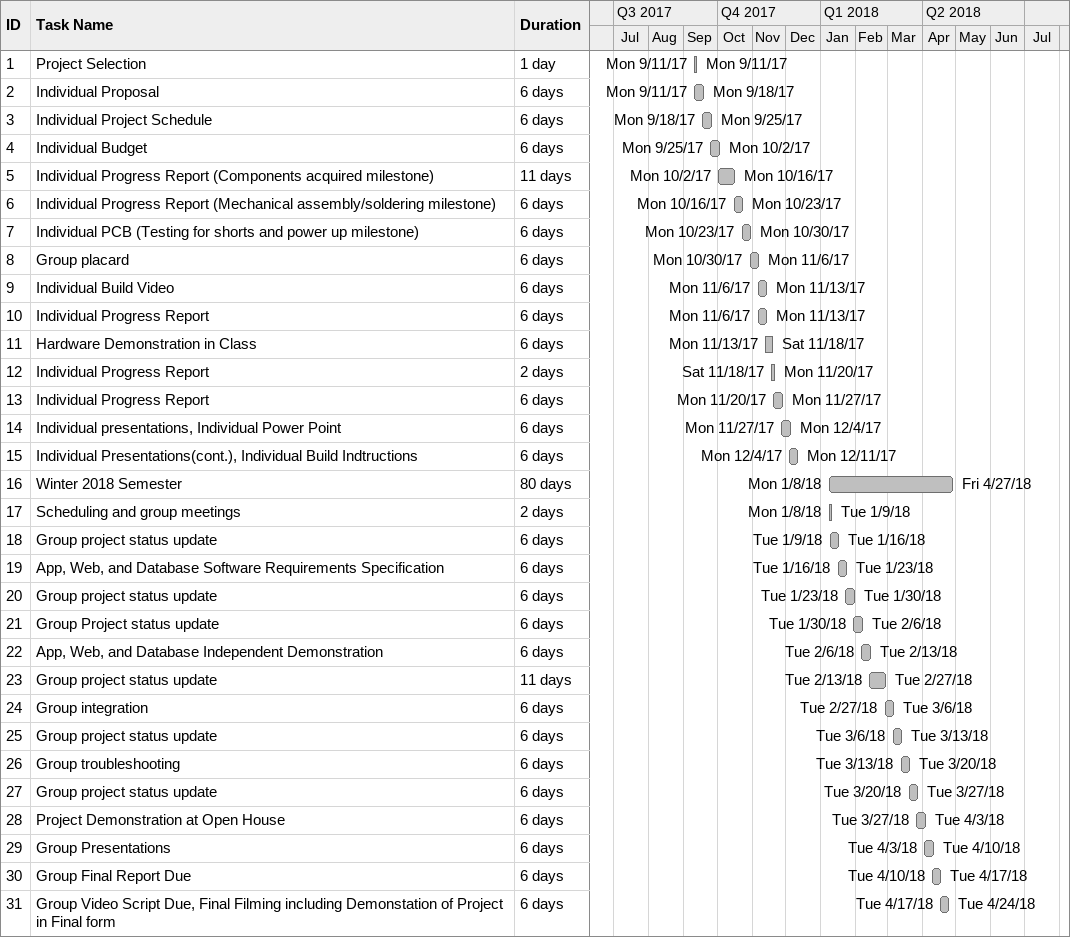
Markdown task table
| ID | Task | Duration | Start | Finish |
|---|---|---|---|---|
| 1 | Project Selection | 1d | 2017-09-11 | 2017-09-11 |
| 2 | Individual Proposal | 6d | 2017-09-11 | 2017-09-18 |
| 3 | Individual Project Schedule | 6d | 2017-09-18 | 2017-09-25 |
| 4 | Individual Budget | 6d | 2017-09-25 | 2017-10-02 |
| 5 | Individual Progress Report (Components acquired milestone) | 11d | 2017-10-02 | 2017-10-16 |
| 6 | Individual Progress Report (Mechanical assembly/soldering milestone) | 6d | 2017-10-16 | 2017-10-23 |
| 7 | Individual PCB (Testing for shorts and power up milestone) | 6d | 2017-10-23 | 2017-10-30 |
| 8 | Group placard | 6d | 2017-10-30 | 2017-11-06 |
| 9 | Individual Build Video | 6d | 2017-11-06 | 2017-11-13 |
| 10 | Individual Progress Report | 6d | 2017-11-06 | 2017-11-13 |
| 11 | Hardware Demonstration in Class | 6d | 2017-11-13 | 2017-11-18 |
| 12 | Individual Progress Report | 2d | 2017-11-18 | 2017-11-20 |
| 13 | Individual Progress Report | 6d | 2017-11-20 | 2017-11-27 |
| 14 | Individual presentations, Individual Power Point | 6d | 2017-11-27 | 2017-12-04 |
| 15 | Individual Presentations(cont.), Individual Build Indtructions | 6d | 2017-12-04 | 2017-12-11 |
| 16 | Winter 2018 Semester | 80d | 2018-01-08 | 2018-04-27 |
| 17 | Scheduling and group meetings | 2d | 2018-01-08 | 2018-01-09 |
| 18 | Group project status update | 6d | 2018-01-09 | 2018-01-16 |
| 19 | App, Web, and Database Software Requirements Specification | 6d | 2018-01-16 | 2018-01-23 |
| 20 | Group project status update | 6d | 2018-01-23 | 2018-01-30 |
| 21 | Group Project status update | 6d | 2018-01-30 | 2018-02-06 |
| 22 | App, Web, and Database Independent Demonstration | 6d | 2018-02-06 | 2018-02-13 |
| 23 | Group project status update | 11d | 2018-02-13 | 2018-02-27 |
| 24 | Group integration | 6d | 2018-02-27 | 2018-03-06 |
| 25 | Group project status update | 6d | 2018-03-06 | 2018-03-13 |
| 26 | Group troubleshooting | 6d | 2018-03-13 | 2018-03-20 |
| 27 | Group project status update | 6d | 2018-03-20 | 2018-03-27 |
| 28 | Project Demonstration at Open House | 6d | 2018-03-27 | 2018-04-03 |
| 29 | Group Presentations | 6d | 2018-04-03 | 2018-04-10 |
| 30 | Group Final Report Due | 6d | 2018-04-10 | 2018-04-17 |
| 31 | Group Video Script Due, Final Filming including Demonstation of Project in Final form | 6d | 2018-04-17 | 2018-04-24 |
